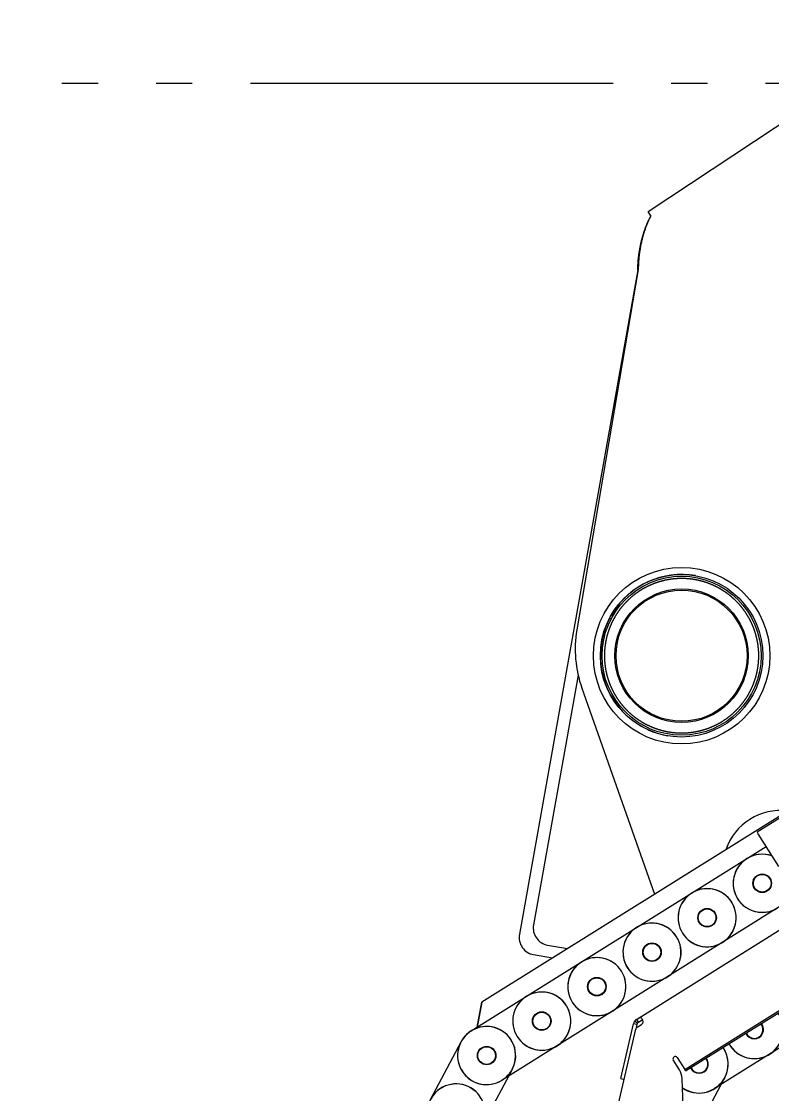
# Model space of a CAD drawing. Header units: millimetres. Extents: x 1084702 to 1166801, y 36632 to 124519.
# Drawn here: x 1095880 to 1096527, y 106238 to 107162 of the extents above; entities that cross this region are included whole.
import ezdxf

# ---------------------------------------------------------------- set-up
doc = ezdxf.new("R2010")
doc.units = ezdxf.units.MM
doc.header["$LTSCALE"] = 250
doc.linetypes.add('CENTER', pattern=[3, 2.5, -0.25, 0, -0.25])
doc.linetypes.add('PHANTOM', pattern=[2.1, 1.25, -0.2, 0.125, -0.2, 0.125, -0.2])
doc.layers.get('0').update_dxf_attribs({"color": 255})

# ---------------------------------------------------------------- blocks, each defined once
blk = doc.blocks.new('cont')
at = {"linetype": 'PHANTOM'}
blk.add_lwpolyline([(225402.77, 143408.75), (231452.77, 143408.75), (231452.77, 145808.75), (225402.77, 145808.75)], close=True, dxfattribs=at)
blk = doc.blocks.new('PK65002M m platform_side')
at = {"linetype": 'Continuous'}
for p, q in [((-11748.66, 6044.28), (-10238.28, 7043.98)), ((-11758.69, 5348.51), (-9916.04, 6499.93)), ((-10127.13, 6464.29), (-11654.69, 5509.76)), ((-11717.22, 5305.43), (-9954.66, 6406.8)), ((-11716.42, 5304.16), (-9953.87, 6405.53)), ((-10639.85, 6067.74), (-11874.61, 5296.18)), ((-10456.77, 6060.47), (-11691.53, 5288.91)), ((-11746.26, 6040.64), (-11748.66, 6044.28)), ((-11757.62, 5993.98), (-11859.54, 5421.84)), ((-11757.19, 5994.27), (-11810.11, 5684.06)), ((-11780.55, 5693.51), (-11782.11, 5693.78)), ((-11779.15, 5698.98), (-11779.9, 5694.72)), ((-11809.03, 5645.02), (-11847.48, 5429.89)), ((-11805.77, 5633.79), (-11743.32, 5456.24)), ((-11584.19, 5555.68), (-11892.11, 5363.27)), ((-11654.45, 5509.37), (-11654.69, 5509.76)), ((-11653.76, 5508.27), (-11654.45, 5509.37)), ((-11636.14, 5480.08), (-11653.76, 5508.27)), ((-11901.1, 5338.58), (-11646.96, 5497.39)), ((-11673.69, 5456.52), (-11673.64, 5456.54)), ((-11673.69, 5456.52), (-11673.64, 5456.54)), ((-11668.87, 5448.92), (-11668.92, 5448.88)), ((-11649.37, 5440.79), (-11649.38, 5440.74)), ((-11721.18, 5426.84), (-11721.13, 5426.87)), ((-11721.18, 5426.84), (-11721.13, 5426.87)), ((-11716.36, 5419.24), (-11716.41, 5419.21)), ((-11835.34, 5412.49), (-11818.21, 5409.45)), ((-11696.86, 5411.11), (-11696.87, 5411.06)), ((-11847.41, 5404.29), (-11831.07, 5401.41)), ((-11768.67, 5397.17), (-11768.62, 5397.19)), ((-11768.67, 5397.17), (-11768.62, 5397.19)), ((-11763.85, 5389.56), (-11763.9, 5389.53)), ((-11744.35, 5381.44), (-11744.36, 5381.39)), ((-11895.91, 5341.83), (-11892.11, 5363.27)), ((-11892.1, 5363.27), (-11895.91, 5341.83)), ((-11892.11, 5363.27), (-11892.11, 5363.27)), ((-11816.16, 5367.49), (-11816.11, 5367.52)), ((-11816.16, 5367.49), (-11816.11, 5367.52)), ((-11811.34, 5359.89), (-11811.39, 5359.86)), ((-11791.84, 5351.76), (-11791.85, 5351.71)), ((-11772.26, 5297.52), (-11761.35, 5344.77)), ((-11758.43, 5344.1), (-11761.35, 5344.77)), ((-11760.14, 5347.24), (-11757.82, 5345.33)), ((-11758.43, 5344.1), (-11758.97, 5341.78)), ((-11758.69, 5348.51), (-11757.1, 5345.97)), ((-11758.05, 5341.83), (-11754.52, 5344.04)), ((-11757.7, 5349.13), (-11756.66, 5349.76)), ((-11753.47, 5348.24), (-11757.1, 5345.97)), ((-11756.66, 5349.76), (-11755.74, 5350.17)), ((-11756.11, 5346.58), (-11755.07, 5347.23)), ((-11755.07, 5347.23), (-11754.17, 5347.7)), ((-11753.69, 5345.01), (-11754.52, 5344.04)), ((-11754.17, 5347.7), (-11753.48, 5347.81)), ((-11754.12, 5349.29), (-11753.56, 5347.93)), ((-11863.65, 5337.81), (-11863.6, 5337.84)), ((-11863.65, 5337.81), (-11863.6, 5337.84)), ((-11776.16, 5267.32), (-11759.39, 5339.97)), ((-11936.22, 5279.67), (-11909.93, 5329.12)), ((-11858.83, 5330.21), (-11858.88, 5330.18)), ((-11839.33, 5322.09), (-11839.34, 5322.03)), ((-11723.63, 5315.68), (-11717.22, 5305.43)), ((-11675.75, 5322.94), (-11675.8, 5322.91)), ((-11656.25, 5314.81), (-11656.26, 5314.76)), ((-11645.27, 5317.8), (-11645.28, 5317.8)), ((-11642.72, 5319.41), (-11642.72, 5319.41)), ((-11911.13, 5308.14), (-11911.09, 5308.17)), ((-11865.78, 5305.64), (-11866.53, 5304.25)), ((-11721.73, 5305.1), (-11727.02, 5313.57)), ((-11716.42, 5304.16), (-11717.22, 5305.43)), ((-11903.4, 5297.74), (-11903.37, 5297.78)), ((-11866.53, 5304.25), (-11892.07, 5256.2)), ((-11772.26, 5297.52), (-11769.34, 5296.85)), ((-11718.61, 5273.45), (-11719.46, 5297.68)), ((-11683.44, 5296.98), (-11708.99, 5248.93)), ((-11682.7, 5298.37), (-11683.44, 5296.98)), ((-11895.43, 5293.56), (-11895.45, 5293.51)), ((-11886.82, 5292.41), (-11886.83, 5292.36)), ((-11712.34, 5286.29), (-11712.37, 5286.24)), ((-11703.74, 5285.14), (-11703.75, 5285.08))]:
    blk.add_line(p, q, dxfattribs=at)
for points in [[(-11757.62, 5993.98), (-11757.61, 5994.41), (-11757.61, 5994.84), (-11757.6, 5995.26), (-11757.59, 5995.69), (-11757.58, 5996.12), (-11757.56, 5996.56), (-11757.55, 5997), (-11757.53, 5997.43), (-11757.51, 5997.87), (-11757.48, 5998.32), (-11757.46, 5998.77), (-11757.43, 5999.22), (-11757.41, 5999.67), (-11757.37, 6000.12), (-11757.34, 6000.58), (-11757.31, 6001.04), (-11757.27, 6001.5), (-11757.23, 6001.96), (-11757.19, 6002.43), (-11757.15, 6002.9), (-11757.1, 6003.36), (-11757.05, 6003.84), (-11757, 6004.31), (-11756.95, 6004.79), (-11756.9, 6005.26), (-11756.84, 6005.74), (-11756.78, 6006.22), (-11756.72, 6006.71), (-11756.65, 6007.19), (-11756.59, 6007.67), (-11756.52, 6008.16), (-11756.45, 6008.65), (-11756.37, 6009.14), (-11756.3, 6009.63), (-11756.22, 6010.13), (-11756.14, 6010.62), (-11756.06, 6011.12), (-11755.97, 6011.61), (-11755.88, 6012.11), (-11755.79, 6012.6), (-11755.7, 6013.1), (-11755.6, 6013.6), (-11755.51, 6014.1), (-11755.41, 6014.6), (-11755.31, 6015.1), (-11755.2, 6015.6), (-11755.09, 6016.1), (-11754.98, 6016.6), (-11754.87, 6017.1), (-11754.76, 6017.6), (-11754.64, 6018.1), (-11754.52, 6018.6), (-11754.4, 6019.1), (-11754.28, 6019.6), (-11754.15, 6020.09), (-11754.02, 6020.59), (-11753.89, 6021.09), (-11753.76, 6021.58), (-11753.62, 6022.08), (-11753.49, 6022.57), (-11753.35, 6023.06), (-11753.21, 6023.55), (-11753.06, 6024.04), (-11752.92, 6024.53), (-11752.77, 6025.02), (-11752.62, 6025.5), (-11752.46, 6025.99), (-11752.31, 6026.47), (-11752.15, 6026.95), (-11751.99, 6027.42), (-11751.83, 6027.9), (-11751.67, 6028.37), (-11751.5, 6028.84), (-11751.34, 6029.31), (-11751.17, 6029.77), (-11751, 6030.23), (-11750.83, 6030.69), (-11750.65, 6031.14), (-11750.48, 6031.6), (-11750.3, 6032.05), (-11750.12, 6032.49), (-11749.94, 6032.94), (-11749.76, 6033.38), (-11749.58, 6033.81), (-11749.39, 6034.25), (-11749.21, 6034.68), (-11749.02, 6035.1), (-11748.83, 6035.52), (-11748.64, 6035.94), (-11748.44, 6036.36), (-11748.25, 6036.77), (-11748.06, 6037.17), (-11747.86, 6037.58), (-11747.66, 6037.98), (-11747.46, 6038.37), (-11747.27, 6038.76), (-11747.07, 6039.15), (-11746.86, 6039.53), (-11746.66, 6039.9), (-11746.46, 6040.28), (-11746.26, 6040.63)], [(-11746.26, 6040.64), (-11746.45, 6040.28), (-11746.65, 6039.91), (-11746.85, 6039.54), (-11747.04, 6039.16), (-11747.24, 6038.78), (-11747.43, 6038.4), (-11747.63, 6038.01), (-11747.82, 6037.62), (-11748.01, 6037.22), (-11748.2, 6036.82), (-11748.38, 6036.41), (-11748.57, 6036), (-11748.76, 6035.59), (-11748.94, 6035.17), (-11749.12, 6034.75), (-11749.31, 6034.32), (-11749.49, 6033.89), (-11749.67, 6033.46), (-11749.84, 6033.02), (-11750.02, 6032.58), (-11750.19, 6032.14), (-11750.37, 6031.69), (-11750.54, 6031.24), (-11750.71, 6030.78), (-11750.88, 6030.33), (-11751.04, 6029.87), (-11751.2, 6029.41), (-11751.37, 6028.95), (-11751.53, 6028.48), (-11751.68, 6028.01), (-11751.84, 6027.54), (-11752, 6027.06), (-11752.15, 6026.58), (-11752.3, 6026.1), (-11752.45, 6025.62), (-11752.59, 6025.14), (-11752.74, 6024.65), (-11752.88, 6024.16), (-11753.02, 6023.68), (-11753.16, 6023.18), (-11753.29, 6022.69), (-11753.43, 6022.2), (-11753.56, 6021.7), (-11753.69, 6021.21), (-11753.82, 6020.71), (-11753.94, 6020.21), (-11754.06, 6019.71), (-11754.18, 6019.21), (-11754.3, 6018.71), (-11754.42, 6018.21), (-11754.53, 6017.7), (-11754.64, 6017.2), (-11754.75, 6016.7), (-11754.85, 6016.19), (-11754.96, 6015.69), (-11755.06, 6015.19), (-11755.16, 6014.69), (-11755.25, 6014.18), (-11755.35, 6013.68), (-11755.44, 6013.18), (-11755.53, 6012.68), (-11755.61, 6012.17), (-11755.7, 6011.67), (-11755.78, 6011.17), (-11755.86, 6010.67), (-11755.94, 6010.18), (-11756.01, 6009.68), (-11756.08, 6009.18), (-11756.15, 6008.69), (-11756.22, 6008.19), (-11756.29, 6007.7), (-11756.35, 6007.21), (-11756.41, 6006.72), (-11756.47, 6006.23), (-11756.52, 6005.74), (-11756.58, 6005.26), (-11756.63, 6004.78), (-11756.67, 6004.29), (-11756.72, 6003.81), (-11756.77, 6003.33), (-11756.81, 6002.86), (-11756.85, 6002.39), (-11756.88, 6001.91), (-11756.92, 6001.45), (-11756.95, 6000.98), (-11756.98, 6000.51), (-11757.01, 6000.05), (-11757.04, 5999.59), (-11757.06, 5999.13), (-11757.08, 5998.67), (-11757.1, 5998.22), (-11757.12, 5997.77), (-11757.14, 5997.32), (-11757.15, 5996.88), (-11757.16, 5996.44), (-11757.17, 5996), (-11757.18, 5995.56), (-11757.18, 5995.13), (-11757.19, 5994.69), (-11757.19, 5994.27)], [(-11757.62, 5993.98), (-11757.57, 5994.38), (-11757.53, 5994.78), (-11757.48, 5995.18), (-11757.43, 5995.59), (-11757.37, 5996), (-11757.32, 5996.41), (-11757.26, 5996.82), (-11757.19, 5997.24), (-11757.13, 5997.67), (-11757.12, 5997.71)], [(-11712.21, 5727.78), (-11712.48, 5727.81), (-11712.76, 5727.84), (-11713.03, 5727.87), (-11713.31, 5727.9), (-11713.58, 5727.93), (-11713.86, 5727.95), (-11714.13, 5727.98), (-11714.41, 5728), (-11714.69, 5728.02), (-11714.96, 5728.04), (-11715.24, 5728.06), (-11715.51, 5728.08), (-11715.79, 5728.1), (-11716.07, 5728.12), (-11716.34, 5728.13), (-11716.62, 5728.15), (-11716.89, 5728.16), (-11717.17, 5728.17), (-11717.45, 5728.18), (-11717.72, 5728.19), (-11718, 5728.2), (-11718.28, 5728.21), (-11718.55, 5728.21), (-11718.83, 5728.22), (-11719.11, 5728.22), (-11719.38, 5728.22), (-11719.66, 5728.23), (-11719.94, 5728.23), (-11720.21, 5728.23), (-11720.49, 5728.22), (-11720.77, 5728.22), (-11721.04, 5728.22), (-11721.32, 5728.21), (-11721.6, 5728.2), (-11721.87, 5728.2), (-11722.15, 5728.19), (-11722.43, 5728.18), (-11722.7, 5728.17), (-11722.98, 5728.15), (-11723.26, 5728.14), (-11723.53, 5728.12), (-11723.81, 5728.11), (-11724.09, 5728.09), (-11724.36, 5728.07), (-11724.64, 5728.05), (-11724.91, 5728.03), (-11725.19, 5728.01), (-11725.47, 5727.99), (-11725.74, 5727.97), (-11726.02, 5727.94), (-11726.29, 5727.92), (-11726.57, 5727.89), (-11726.84, 5727.86), (-11727.12, 5727.83), (-11727.39, 5727.8), (-11727.67, 5727.77), (-11727.94, 5727.73), (-11728.22, 5727.7), (-11728.49, 5727.66), (-11728.77, 5727.63), (-11729.04, 5727.59), (-11729.31, 5727.55), (-11729.59, 5727.51), (-11729.86, 5727.47), (-11730.14, 5727.43), (-11730.41, 5727.39), (-11730.68, 5727.34), (-11730.95, 5727.3), (-11731.23, 5727.25), (-11731.5, 5727.2), (-11731.77, 5727.15), (-11732.04, 5727.1), (-11732.32, 5727.05), (-11732.59, 5727), (-11732.86, 5726.94), (-11733.13, 5726.89), (-11733.4, 5726.83), (-11733.67, 5726.78), (-11733.94, 5726.72), (-11734.21, 5726.66), (-11734.48, 5726.6), (-11734.75, 5726.54), (-11735.02, 5726.48), (-11735.29, 5726.41), (-11735.56, 5726.35), (-11735.83, 5726.28), (-11736.1, 5726.22), (-11736.37, 5726.15), (-11736.63, 5726.08), (-11736.9, 5726.01), (-11737.17, 5725.94), (-11737.44, 5725.86), (-11737.7, 5725.79), (-11737.97, 5725.72), (-11738.24, 5725.64), (-11738.5, 5725.56), (-11738.77, 5725.48), (-11739.03, 5725.41), (-11739.3, 5725.32), (-11739.56, 5725.24), (-11739.83, 5725.16), (-11740.09, 5725.08), (-11740.35, 5724.99), (-11740.62, 5724.91), (-11740.88, 5724.82), (-11741.14, 5724.73), (-11741.4, 5724.64), (-11741.66, 5724.55), (-11741.93, 5724.46), (-11742.19, 5724.37), (-11742.45, 5724.28), (-11742.71, 5724.18), (-11742.97, 5724.09), (-11743.23, 5723.99), (-11743.49, 5723.89), (-11743.74, 5723.79), (-11744, 5723.69), (-11744.26, 5723.59), (-11744.52, 5723.49), (-11744.77, 5723.39), (-11745.03, 5723.28), (-11745.29, 5723.18), (-11745.54, 5723.07), (-11745.8, 5722.96), (-11746.05, 5722.86), (-11746.31, 5722.75), (-11746.56, 5722.64), (-11746.81, 5722.52), (-11747.06, 5722.41), (-11747.32, 5722.3), (-11747.57, 5722.18), (-11747.82, 5722.07), (-11748.07, 5721.95), (-11748.32, 5721.83), (-11748.57, 5721.71), (-11748.82, 5721.59), (-11749.07, 5721.47), (-11749.32, 5721.35), (-11749.57, 5721.23), (-11749.81, 5721.1), (-11750.06, 5720.98), (-11750.31, 5720.85), (-11750.55, 5720.72), (-11750.8, 5720.6), (-11751.04, 5720.47), (-11751.29, 5720.34), (-11751.53, 5720.21), (-11751.77, 5720.07), (-11752.02, 5719.94), (-11752.26, 5719.81), (-11752.5, 5719.67), (-11752.74, 5719.53), (-11752.98, 5719.4), (-11753.22, 5719.26), (-11753.46, 5719.12), (-11753.7, 5718.98), (-11753.94, 5718.84), (-11754.17, 5718.7), (-11754.41, 5718.55), (-11754.65, 5718.41), (-11754.88, 5718.26), (-11755.12, 5718.12), (-11755.35, 5717.97), (-11755.58, 5717.82), (-11755.82, 5717.67), (-11756.05, 5717.52), (-11756.28, 5717.37), (-11756.51, 5717.22), (-11756.74, 5717.07), (-11756.97, 5716.91), (-11757.2, 5716.76), (-11757.43, 5716.6), (-11757.66, 5716.45), (-11757.89, 5716.29), (-11758.11, 5716.13), (-11758.34, 5715.97), (-11758.56, 5715.81), (-11758.79, 5715.65), (-11759.01, 5715.48), (-11759.24, 5715.32), (-11759.46, 5715.16), (-11759.68, 5714.99), (-11759.9, 5714.83), (-11760.12, 5714.66), (-11760.34, 5714.49), (-11760.56, 5714.32), (-11760.78, 5714.15), (-11761, 5713.98), (-11761.22, 5713.81), (-11761.43, 5713.64), (-11761.65, 5713.46), (-11761.86, 5713.29), (-11762.08, 5713.11), (-11762.29, 5712.94), (-11762.5, 5712.76), (-11762.72, 5712.58), (-11762.93, 5712.4), (-11763.14, 5712.23), (-11763.35, 5712.04)], [(-11666.03, 5700.76), (-11666.19, 5700.98), (-11666.35, 5701.2), (-11666.52, 5701.42), (-11666.69, 5701.65), (-11666.85, 5701.87), (-11667.02, 5702.09), (-11667.19, 5702.31), (-11667.36, 5702.53), (-11667.53, 5702.74), (-11667.7, 5702.96), (-11667.87, 5703.18), (-11668.04, 5703.39), (-11668.22, 5703.61), (-11668.39, 5703.82), (-11668.57, 5704.04), (-11668.74, 5704.25), (-11668.92, 5704.46), (-11669.1, 5704.67), (-11669.28, 5704.89), (-11669.46, 5705.1), (-11669.64, 5705.31), (-11669.82, 5705.51), (-11670, 5705.72), (-11670.19, 5705.93), (-11670.37, 5706.14), (-11670.56, 5706.34), (-11670.74, 5706.55), (-11670.93, 5706.75), (-11671.12, 5706.95), (-11671.31, 5707.16), (-11671.5, 5707.36), (-11671.69, 5707.56), (-11671.88, 5707.76), (-11672.07, 5707.96), (-11672.26, 5708.16), (-11672.46, 5708.35), (-11672.65, 5708.55), (-11672.85, 5708.75), (-11673.04, 5708.94), (-11673.24, 5709.14), (-11673.44, 5709.33), (-11673.63, 5709.52), (-11673.83, 5709.72), (-11674.03, 5709.91), (-11674.24, 5710.1), (-11674.44, 5710.29), (-11674.64, 5710.47), (-11674.84, 5710.66), (-11675.05, 5710.85), (-11675.25, 5711.04), (-11675.46, 5711.22), (-11675.66, 5711.4), (-11675.87, 5711.59), (-11676.08, 5711.77), (-11676.29, 5711.95), (-11676.5, 5712.13), (-11676.71, 5712.31), (-11676.92, 5712.49), (-11677.13, 5712.67), (-11677.34, 5712.85), (-11677.55, 5713.03), (-11677.77, 5713.2), (-11677.98, 5713.38), (-11678.2, 5713.55), (-11678.41, 5713.72), (-11678.63, 5713.89), (-11678.85, 5714.07), (-11679.07, 5714.24), (-11679.28, 5714.41), (-11679.5, 5714.57), (-11679.72, 5714.74), (-11679.95, 5714.91), (-11680.17, 5715.07), (-11680.39, 5715.24), (-11680.61, 5715.4), (-11680.84, 5715.56), (-11681.06, 5715.73), (-11681.29, 5715.89), (-11681.51, 5716.05), (-11681.74, 5716.21), (-11681.96, 5716.37), (-11682.19, 5716.52), (-11682.42, 5716.68), (-11682.65, 5716.83), (-11682.88, 5716.99), (-11683.11, 5717.14), (-11683.34, 5717.29), (-11683.57, 5717.45), (-11683.8, 5717.6), (-11684.04, 5717.75), (-11684.27, 5717.89), (-11684.5, 5718.04), (-11684.74, 5718.19), (-11684.97, 5718.33), (-11685.21, 5718.48), (-11685.45, 5718.62), (-11685.68, 5718.77), (-11685.92, 5718.91), (-11686.16, 5719.05), (-11686.4, 5719.19), (-11686.64, 5719.33), (-11686.88, 5719.46), (-11687.12, 5719.6), (-11687.36, 5719.74), (-11687.6, 5719.87), (-11687.84, 5720.01), (-11688.09, 5720.14), (-11688.33, 5720.27), (-11688.57, 5720.4), (-11688.82, 5720.53), (-11689.06, 5720.66), (-11689.31, 5720.79), (-11689.55, 5720.91), (-11689.8, 5721.04), (-11690.05, 5721.16), (-11690.3, 5721.29), (-11690.54, 5721.41), (-11690.79, 5721.53), (-11691.04, 5721.65), (-11691.29, 5721.77), (-11691.54, 5721.89), (-11691.79, 5722.01), (-11692.04, 5722.12), (-11692.29, 5722.24), (-11692.55, 5722.35), (-11692.8, 5722.47), (-11693.05, 5722.58), (-11693.31, 5722.69), (-11693.56, 5722.8), (-11693.81, 5722.91), (-11694.07, 5723.02), (-11694.32, 5723.12), (-11694.58, 5723.23), (-11694.84, 5723.33), (-11695.09, 5723.44), (-11695.35, 5723.54), (-11695.61, 5723.64), (-11695.86, 5723.74), (-11696.12, 5723.84), (-11696.38, 5723.94), (-11696.64, 5724.04), (-11696.9, 5724.13), (-11697.16, 5724.23), (-11697.42, 5724.32), (-11697.68, 5724.41), (-11697.94, 5724.51), (-11698.2, 5724.6), (-11698.47, 5724.69), (-11698.73, 5724.78), (-11698.99, 5724.86), (-11699.25, 5724.95), (-11699.52, 5725.03), (-11699.78, 5725.12), (-11700.04, 5725.2), (-11700.31, 5725.28), (-11700.57, 5725.36), (-11700.84, 5725.44), (-11701.1, 5725.52), (-11701.37, 5725.6), (-11701.63, 5725.68), (-11701.9, 5725.75), (-11702.17, 5725.83), (-11702.43, 5725.9), (-11702.7, 5725.97), (-11702.97, 5726.04), (-11703.24, 5726.11), (-11703.5, 5726.18), (-11703.77, 5726.25), (-11704.04, 5726.31), (-11704.31, 5726.38), (-11704.58, 5726.44), (-11704.85, 5726.51), (-11705.12, 5726.57), (-11705.39, 5726.63), (-11705.66, 5726.69), (-11705.93, 5726.75), (-11706.2, 5726.81), (-11706.47, 5726.86), (-11706.74, 5726.92), (-11707.01, 5726.97), (-11707.29, 5727.02), (-11707.56, 5727.08), (-11707.83, 5727.13), (-11708.1, 5727.18), (-11708.37, 5727.22), (-11708.65, 5727.27), (-11708.92, 5727.32), (-11709.19, 5727.36), (-11709.47, 5727.41), (-11709.74, 5727.45), (-11710.01, 5727.49), (-11710.29, 5727.53), (-11710.56, 5727.57), (-11710.83, 5727.61), (-11711.11, 5727.65), (-11711.38, 5727.68), (-11711.66, 5727.72), (-11711.93, 5727.75), (-11712.21, 5727.78)], [(-11763.35, 5712.04), (-11763.56, 5711.86), (-11763.76, 5711.68), (-11763.97, 5711.5), (-11764.18, 5711.31), (-11764.38, 5711.13), (-11764.59, 5710.94), (-11764.79, 5710.76), (-11765, 5710.57), (-11765.2, 5710.38), (-11765.4, 5710.19), (-11765.6, 5710), (-11765.8, 5709.81), (-11766, 5709.62), (-11766.2, 5709.43), (-11766.4, 5709.23), (-11766.6, 5709.04), (-11766.79, 5708.85), (-11766.99, 5708.65), (-11767.19, 5708.45), (-11767.38, 5708.26), (-11767.57, 5708.06), (-11767.77, 5707.86), (-11767.96, 5707.66), (-11768.15, 5707.46), (-11768.34, 5707.26), (-11768.53, 5707.06), (-11768.71, 5706.85), (-11768.9, 5706.65), (-11769.09, 5706.44), (-11769.27, 5706.24), (-11769.46, 5706.03), (-11769.64, 5705.83), (-11769.83, 5705.62), (-11770.01, 5705.41), (-11770.19, 5705.2), (-11770.37, 5704.99), (-11770.55, 5704.78), (-11770.73, 5704.57), (-11770.91, 5704.36), (-11771.08, 5704.15), (-11771.26, 5703.93), (-11771.43, 5703.72), (-11771.61, 5703.5), (-11771.78, 5703.29), (-11771.95, 5703.07), (-11772.13, 5702.85), (-11772.3, 5702.64), (-11772.47, 5702.42), (-11772.64, 5702.2), (-11772.8, 5701.98), (-11772.97, 5701.76), (-11773.14, 5701.54), (-11773.3, 5701.31), (-11773.47, 5701.09), (-11773.63, 5700.87), (-11773.79, 5700.64), (-11773.95, 5700.42), (-11774.11, 5700.19), (-11774.27, 5699.97), (-11774.43, 5699.74), (-11774.59, 5699.51), (-11774.75, 5699.29), (-11774.9, 5699.06), (-11775.06, 5698.83), (-11775.21, 5698.6), (-11775.36, 5698.37), (-11775.52, 5698.14), (-11775.67, 5697.9), (-11775.82, 5697.67), (-11775.97, 5697.44), (-11776.11, 5697.2), (-11776.26, 5696.97), (-11776.41, 5696.74), (-11776.55, 5696.5), (-11776.7, 5696.26), (-11776.84, 5696.03), (-11776.98, 5695.79), (-11777.12, 5695.55), (-11777.26, 5695.31), (-11777.4, 5695.07), (-11777.54, 5694.83), (-11777.68, 5694.59), (-11777.82, 5694.35), (-11777.95, 5694.11), (-11778.08, 5693.87), (-11778.22, 5693.63), (-11778.35, 5693.38), (-11778.48, 5693.14), (-11778.61, 5692.9), (-11778.74, 5692.65), (-11778.87, 5692.41), (-11779, 5692.16), (-11779.12, 5691.91), (-11779.25, 5691.67), (-11779.37, 5691.42), (-11779.5, 5691.17), (-11779.62, 5690.92), (-11779.74, 5690.67), (-11779.86, 5690.43), (-11779.98, 5690.18), (-11780.09, 5689.93), (-11780.21, 5689.67), (-11780.33, 5689.42), (-11780.44, 5689.17), (-11780.56, 5688.92), (-11780.67, 5688.67), (-11780.78, 5688.41), (-11780.89, 5688.16), (-11781, 5687.9), (-11781.11, 5687.65), (-11781.22, 5687.4), (-11781.32, 5687.14), (-11781.43, 5686.88), (-11781.53, 5686.63), (-11781.63, 5686.37), (-11781.74, 5686.11), (-11781.84, 5685.86), (-11781.94, 5685.6), (-11782.04, 5685.34), (-11782.13, 5685.08), (-11782.23, 5684.82), (-11782.33, 5684.56), (-11782.42, 5684.3), (-11782.51, 5684.04), (-11782.61, 5683.78), (-11782.7, 5683.52), (-11782.79, 5683.26), (-11782.88, 5682.99), (-11782.96, 5682.73), (-11783.05, 5682.47), (-11783.14, 5682.21), (-11783.22, 5681.94), (-11783.31, 5681.68), (-11783.39, 5681.42), (-11783.47, 5681.15), (-11783.55, 5680.89), (-11783.63, 5680.62), (-11783.71, 5680.36), (-11783.78, 5680.09), (-11783.86, 5679.82), (-11783.93, 5679.56), (-11784.01, 5679.29), (-11784.08, 5679.02), (-11784.15, 5678.76), (-11784.22, 5678.49), (-11784.29, 5678.22), (-11784.36, 5677.95), (-11784.43, 5677.68), (-11784.49, 5677.41), (-11784.56, 5677.15), (-11784.62, 5676.88), (-11784.68, 5676.61), (-11784.74, 5676.34), (-11784.81, 5676.07), (-11784.86, 5675.8), (-11784.92, 5675.53), (-11784.98, 5675.26), (-11785.03, 5674.98)], [(-11654.7, 5648.47), (-11654.65, 5648.74), (-11654.6, 5649.01), (-11654.54, 5649.28), (-11654.49, 5649.55), (-11654.44, 5649.83), (-11654.39, 5650.1), (-11654.35, 5650.37), (-11654.3, 5650.64), (-11654.25, 5650.92), (-11654.21, 5651.19), (-11654.17, 5651.46), (-11654.12, 5651.74), (-11654.08, 5652.01), (-11654.04, 5652.28), (-11654.01, 5652.56), (-11653.97, 5652.83), (-11653.93, 5653.11), (-11653.9, 5653.38), (-11653.86, 5653.66), (-11653.83, 5653.93), (-11653.8, 5654.21), (-11653.77, 5654.48), (-11653.74, 5654.76), (-11653.71, 5655.03), (-11653.68, 5655.31), (-11653.65, 5655.58), (-11653.63, 5655.86), (-11653.61, 5656.13), (-11653.58, 5656.41), (-11653.56, 5656.68), (-11653.54, 5656.96), (-11653.52, 5657.23), (-11653.5, 5657.51), (-11653.49, 5657.79), (-11653.47, 5658.06), (-11653.46, 5658.34), (-11653.44, 5658.62), (-11653.43, 5658.89), (-11653.42, 5659.17), (-11653.41, 5659.45), (-11653.4, 5659.72), (-11653.39, 5660), (-11653.39, 5660.28), (-11653.38, 5660.55), (-11653.38, 5660.83), (-11653.37, 5661.11), (-11653.37, 5661.38), (-11653.37, 5661.66), (-11653.37, 5661.94), (-11653.37, 5662.21), (-11653.37, 5662.49), (-11653.38, 5662.77), (-11653.38, 5663.04), (-11653.39, 5663.32), (-11653.4, 5663.6), (-11653.4, 5663.87), (-11653.41, 5664.15), (-11653.42, 5664.43), (-11653.44, 5664.7), (-11653.45, 5664.98), (-11653.46, 5665.25), (-11653.48, 5665.53), (-11653.5, 5665.81), (-11653.51, 5666.08), (-11653.53, 5666.36), (-11653.55, 5666.63), (-11653.57, 5666.91), (-11653.59, 5667.18), (-11653.62, 5667.46), (-11653.64, 5667.74), (-11653.67, 5668.01), (-11653.69, 5668.29), (-11653.72, 5668.56), (-11653.75, 5668.84), (-11653.78, 5669.11), (-11653.81, 5669.39), (-11653.85, 5669.66), (-11653.88, 5669.94), (-11653.91, 5670.21), (-11653.95, 5670.49), (-11653.99, 5670.76), (-11654.02, 5671.03), (-11654.06, 5671.31), (-11654.1, 5671.58), (-11654.15, 5671.86), (-11654.19, 5672.13), (-11654.23, 5672.4), (-11654.28, 5672.68), (-11654.32, 5672.95), (-11654.37, 5673.22), (-11654.42, 5673.49), (-11654.47, 5673.76), (-11654.52, 5674.04), (-11654.57, 5674.31), (-11654.62, 5674.58), (-11654.68, 5674.85), (-11654.73, 5675.12), (-11654.79, 5675.39), (-11654.85, 5675.66), (-11654.91, 5675.93), (-11654.97, 5676.2), (-11655.03, 5676.47), (-11655.09, 5676.74), (-11655.15, 5677.01), (-11655.22, 5677.28), (-11655.28, 5677.55), (-11655.35, 5677.82), (-11655.41, 5678.09), (-11655.48, 5678.36), (-11655.55, 5678.62), (-11655.62, 5678.89), (-11655.7, 5679.16), (-11655.77, 5679.42), (-11655.84, 5679.69), (-11655.92, 5679.96), (-11655.99, 5680.22), (-11656.07, 5680.49), (-11656.15, 5680.76), (-11656.23, 5681.02), (-11656.31, 5681.28), (-11656.39, 5681.55), (-11656.48, 5681.81), (-11656.56, 5682.08), (-11656.65, 5682.34), (-11656.73, 5682.6), (-11656.82, 5682.86), (-11656.91, 5683.13), (-11657, 5683.39), (-11657.09, 5683.65), (-11657.18, 5683.91), (-11657.27, 5684.17), (-11657.37, 5684.43), (-11657.46, 5684.69), (-11657.56, 5684.95), (-11657.65, 5685.21), (-11657.75, 5685.47), (-11657.85, 5685.73), (-11657.95, 5685.98), (-11658.05, 5686.24), (-11658.16, 5686.5), (-11658.26, 5686.76), (-11658.36, 5687.01), (-11658.47, 5687.27), (-11658.58, 5687.52), (-11658.69, 5687.78), (-11658.79, 5688.03), (-11658.9, 5688.29), (-11659.02, 5688.54), (-11659.13, 5688.79), (-11659.24, 5689.04), (-11659.35, 5689.3), (-11659.47, 5689.55), (-11659.59, 5689.8), (-11659.7, 5690.05), (-11659.82, 5690.3), (-11659.94, 5690.55), (-11660.06, 5690.8), (-11660.18, 5691.05), (-11660.31, 5691.3), (-11660.43, 5691.54), (-11660.55, 5691.79), (-11660.68, 5692.04), (-11660.81, 5692.28), (-11660.93, 5692.53), (-11661.06, 5692.77), (-11661.19, 5693.02), (-11661.32, 5693.26), (-11661.45, 5693.51), (-11661.59, 5693.75), (-11661.72, 5693.99), (-11661.86, 5694.23), (-11661.99, 5694.47), (-11662.13, 5694.71), (-11662.27, 5694.95), (-11662.4, 5695.19), (-11662.54, 5695.43), (-11662.69, 5695.67), (-11662.83, 5695.91), (-11662.97, 5696.14), (-11663.11, 5696.38), (-11663.26, 5696.62), (-11663.4, 5696.85), (-11663.55, 5697.09), (-11663.7, 5697.32), (-11663.85, 5697.55), (-11664, 5697.79), (-11664.15, 5698.02), (-11664.3, 5698.25), (-11664.45, 5698.48), (-11664.6, 5698.71), (-11664.76, 5698.94), (-11664.91, 5699.17), (-11665.07, 5699.4), (-11665.23, 5699.63), (-11665.39, 5699.85), (-11665.54, 5700.08), (-11665.71, 5700.31), (-11665.87, 5700.53), (-11666.03, 5700.76)], [(-11785.03, 5674.98), (-11785.09, 5674.71), (-11785.14, 5674.44), (-11785.2, 5674.17), (-11785.25, 5673.9), (-11785.3, 5673.63), (-11785.35, 5673.35), (-11785.39, 5673.08), (-11785.44, 5672.81), (-11785.49, 5672.53), (-11785.53, 5672.26), (-11785.57, 5671.99), (-11785.62, 5671.71), (-11785.66, 5671.44), (-11785.7, 5671.17), (-11785.73, 5670.89), (-11785.77, 5670.62), (-11785.81, 5670.34), (-11785.84, 5670.07), (-11785.88, 5669.8), (-11785.91, 5669.52), (-11785.94, 5669.25), (-11785.97, 5668.97), (-11786, 5668.7), (-11786.03, 5668.42), (-11786.06, 5668.15), (-11786.09, 5667.87), (-11786.11, 5667.59), (-11786.13, 5667.32), (-11786.16, 5667.04), (-11786.18, 5666.77), (-11786.2, 5666.49), (-11786.22, 5666.21), (-11786.24, 5665.94), (-11786.25, 5665.66), (-11786.27, 5665.39), (-11786.28, 5665.11), (-11786.3, 5664.83), (-11786.31, 5664.56), (-11786.32, 5664.28), (-11786.33, 5664), (-11786.34, 5663.73), (-11786.35, 5663.45), (-11786.35, 5663.17), (-11786.36, 5662.9), (-11786.36, 5662.62), (-11786.37, 5662.34), (-11786.37, 5662.07), (-11786.37, 5661.79), (-11786.37, 5661.51), (-11786.37, 5661.24), (-11786.37, 5660.96), (-11786.36, 5660.68), (-11786.36, 5660.41), (-11786.35, 5660.13), (-11786.34, 5659.85), (-11786.34, 5659.58), (-11786.33, 5659.3), (-11786.31, 5659.02), (-11786.3, 5658.75), (-11786.29, 5658.47), (-11786.28, 5658.19), (-11786.26, 5657.92), (-11786.24, 5657.64), (-11786.23, 5657.37), (-11786.21, 5657.09), (-11786.19, 5656.81), (-11786.17, 5656.54), (-11786.14, 5656.26), (-11786.12, 5655.99), (-11786.1, 5655.71), (-11786.07, 5655.43), (-11786.04, 5655.16), (-11786.02, 5654.88), (-11785.99, 5654.61), (-11785.96, 5654.33), (-11785.93, 5654.06), (-11785.89, 5653.78), (-11785.86, 5653.51), (-11785.83, 5653.23), (-11785.79, 5652.96), (-11785.75, 5652.69), (-11785.71, 5652.41), (-11785.67, 5652.14), (-11785.63, 5651.86), (-11785.59, 5651.59), (-11785.55, 5651.32), (-11785.51, 5651.04), (-11785.46, 5650.77), (-11785.42, 5650.5), (-11785.37, 5650.23), (-11785.32, 5649.95), (-11785.27, 5649.68), (-11785.22, 5649.41), (-11785.17, 5649.14), (-11785.11, 5648.87), (-11785.06, 5648.59), (-11785.01, 5648.32), (-11784.95, 5648.05), (-11784.89, 5647.78), (-11784.83, 5647.51), (-11784.77, 5647.24), (-11784.71, 5646.97), (-11784.65, 5646.7), (-11784.59, 5646.43), (-11784.52, 5646.16), (-11784.46, 5645.89), (-11784.39, 5645.62), (-11784.32, 5645.36), (-11784.25, 5645.09), (-11784.18, 5644.82), (-11784.11, 5644.55), (-11784.04, 5644.29), (-11783.97, 5644.02), (-11783.89, 5643.75), (-11783.82, 5643.49), (-11783.74, 5643.22), (-11783.67, 5642.95), (-11783.59, 5642.69), (-11783.51, 5642.42), (-11783.43, 5642.16), (-11783.34, 5641.89), (-11783.26, 5641.63), (-11783.18, 5641.37), (-11783.09, 5641.1), (-11783.01, 5640.84), (-11782.92, 5640.58), (-11782.83, 5640.32), (-11782.74, 5640.05), (-11782.65, 5639.79), (-11782.56, 5639.53), (-11782.46, 5639.27), (-11782.37, 5639.01), (-11782.28, 5638.75), (-11782.18, 5638.49), (-11782.08, 5638.23), (-11781.98, 5637.97), (-11781.88, 5637.72), (-11781.78, 5637.46), (-11781.68, 5637.2), (-11781.58, 5636.94), (-11781.48, 5636.69), (-11781.37, 5636.43), (-11781.27, 5636.18), (-11781.16, 5635.92), (-11781.05, 5635.67), (-11780.94, 5635.41), (-11780.83, 5635.16), (-11780.72, 5634.9), (-11780.61, 5634.65), (-11780.49, 5634.4), (-11780.38, 5634.15), (-11780.27, 5633.89), (-11780.15, 5633.64), (-11780.03, 5633.39), (-11779.91, 5633.14), (-11779.79, 5632.89), (-11779.67, 5632.64), (-11779.55, 5632.4), (-11779.43, 5632.15), (-11779.31, 5631.9), (-11779.18, 5631.65), (-11779.06, 5631.41), (-11778.93, 5631.16), (-11778.8, 5630.91), (-11778.67, 5630.67), (-11778.54, 5630.42), (-11778.41, 5630.18), (-11778.28, 5629.94), (-11778.15, 5629.69), (-11778.01, 5629.45), (-11777.88, 5629.21), (-11777.74, 5628.97), (-11777.61, 5628.73), (-11777.47, 5628.49), (-11777.33, 5628.25), (-11777.19, 5628.01), (-11777.05, 5627.77), (-11776.91, 5627.54), (-11776.76, 5627.3), (-11776.62, 5627.06), (-11776.48, 5626.83), (-11776.33, 5626.59), (-11776.18, 5626.36), (-11776.04, 5626.12), (-11775.89, 5625.89), (-11775.74, 5625.66), (-11775.59, 5625.42), (-11775.44, 5625.19), (-11775.28, 5624.96), (-11775.13, 5624.73), (-11774.98, 5624.5), (-11774.82, 5624.27), (-11774.66, 5624.04), (-11774.51, 5623.82), (-11774.35, 5623.59), (-11774.19, 5623.36), (-11774.03, 5623.14), (-11773.87, 5622.91), (-11773.71, 5622.69)], [(-11676.38, 5611.41), (-11676.18, 5611.6), (-11675.97, 5611.78), (-11675.76, 5611.96), (-11675.55, 5612.14), (-11675.35, 5612.33), (-11675.14, 5612.52), (-11674.94, 5612.7), (-11674.73, 5612.89), (-11674.53, 5613.08), (-11674.33, 5613.27), (-11674.13, 5613.46), (-11673.93, 5613.65), (-11673.73, 5613.84), (-11673.53, 5614.03), (-11673.33, 5614.22), (-11673.13, 5614.42), (-11672.94, 5614.61), (-11672.74, 5614.81), (-11672.55, 5615.01), (-11672.35, 5615.2), (-11672.16, 5615.4), (-11671.97, 5615.6), (-11671.78, 5615.8), (-11671.59, 5616), (-11671.4, 5616.2), (-11671.21, 5616.4), (-11671.02, 5616.61), (-11670.83, 5616.81), (-11670.64, 5617.01), (-11670.46, 5617.22), (-11670.27, 5617.43), (-11670.09, 5617.63), (-11669.91, 5617.84), (-11669.73, 5618.05), (-11669.54, 5618.26), (-11669.36, 5618.47), (-11669.18, 5618.68), (-11669.01, 5618.89), (-11668.83, 5619.1), (-11668.65, 5619.31), (-11668.48, 5619.53), (-11668.3, 5619.74), (-11668.13, 5619.96), (-11667.95, 5620.17), (-11667.78, 5620.39), (-11667.61, 5620.6), (-11667.44, 5620.82), (-11667.27, 5621.04), (-11667.1, 5621.26), (-11666.93, 5621.48), (-11666.76, 5621.7), (-11666.6, 5621.92), (-11666.43, 5622.14), (-11666.27, 5622.37), (-11666.11, 5622.59), (-11665.94, 5622.81), (-11665.78, 5623.04), (-11665.62, 5623.26), (-11665.46, 5623.49), (-11665.3, 5623.72), (-11665.15, 5623.94), (-11664.99, 5624.17), (-11664.83, 5624.4), (-11664.68, 5624.63), (-11664.52, 5624.86), (-11664.37, 5625.09), (-11664.22, 5625.32), (-11664.07, 5625.55), (-11663.92, 5625.78), (-11663.77, 5626.02), (-11663.62, 5626.25), (-11663.48, 5626.49), (-11663.33, 5626.72), (-11663.18, 5626.96), (-11663.04, 5627.19), (-11662.9, 5627.43), (-11662.75, 5627.67), (-11662.61, 5627.91), (-11662.47, 5628.14), (-11662.33, 5628.38), (-11662.2, 5628.62), (-11662.06, 5628.86), (-11661.92, 5629.1), (-11661.79, 5629.34), (-11661.65, 5629.59), (-11661.52, 5629.83), (-11661.39, 5630.07), (-11661.26, 5630.32), (-11661.13, 5630.56), (-11661, 5630.81), (-11660.87, 5631.05), (-11660.74, 5631.3), (-11660.61, 5631.54), (-11660.49, 5631.79), (-11660.37, 5632.04), (-11660.24, 5632.28), (-11660.12, 5632.53), (-11660, 5632.78), (-11659.88, 5633.03), (-11659.76, 5633.28), (-11659.64, 5633.53), (-11659.53, 5633.78), (-11659.41, 5634.03), (-11659.3, 5634.28), (-11659.18, 5634.54), (-11659.07, 5634.79), (-11658.96, 5635.04), (-11658.85, 5635.3), (-11658.74, 5635.55), (-11658.63, 5635.8), (-11658.52, 5636.06), (-11658.42, 5636.31), (-11658.31, 5636.57), (-11658.21, 5636.83), (-11658.1, 5637.08), (-11658, 5637.34), (-11657.9, 5637.6), (-11657.8, 5637.86), (-11657.7, 5638.12), (-11657.6, 5638.37), (-11657.51, 5638.63), (-11657.41, 5638.89), (-11657.32, 5639.15), (-11657.22, 5639.41), (-11657.13, 5639.67), (-11657.04, 5639.94), (-11656.95, 5640.2), (-11656.86, 5640.46), (-11656.77, 5640.72), (-11656.69, 5640.98), (-11656.6, 5641.25), (-11656.52, 5641.51), (-11656.43, 5641.77), (-11656.35, 5642.04), (-11656.27, 5642.3), (-11656.19, 5642.57), (-11656.11, 5642.83), (-11656.03, 5643.1), (-11655.96, 5643.36), (-11655.88, 5643.63), (-11655.8, 5643.9), (-11655.73, 5644.16), (-11655.66, 5644.43), (-11655.59, 5644.7), (-11655.52, 5644.96), (-11655.45, 5645.23), (-11655.38, 5645.5), (-11655.31, 5645.77), (-11655.25, 5646.04), (-11655.18, 5646.31), (-11655.12, 5646.58), (-11655.06, 5646.85), (-11654.99, 5647.12), (-11654.93, 5647.39), (-11654.88, 5647.66), (-11654.82, 5647.93), (-11654.76, 5648.2), (-11654.7, 5648.47)], [(-11773.71, 5622.69), (-11773.54, 5622.46), (-11773.38, 5622.24), (-11773.21, 5622.02), (-11773.05, 5621.8), (-11772.88, 5621.58), (-11772.71, 5621.36), (-11772.55, 5621.14), (-11772.38, 5620.92), (-11772.21, 5620.7), (-11772.03, 5620.48), (-11771.86, 5620.27), (-11771.69, 5620.05), (-11771.52, 5619.83), (-11771.34, 5619.62), (-11771.17, 5619.41), (-11770.99, 5619.19), (-11770.81, 5618.98), (-11770.63, 5618.77), (-11770.45, 5618.56), (-11770.27, 5618.35), (-11770.09, 5618.14), (-11769.91, 5617.93), (-11769.73, 5617.72), (-11769.54, 5617.52), (-11769.36, 5617.31), (-11769.18, 5617.1), (-11768.99, 5616.9), (-11768.8, 5616.69), (-11768.61, 5616.49), (-11768.43, 5616.29), (-11768.24, 5616.09), (-11768.05, 5615.89), (-11767.85, 5615.69), (-11767.66, 5615.49), (-11767.47, 5615.29), (-11767.28, 5615.09), (-11767.08, 5614.89), (-11766.89, 5614.7), (-11766.69, 5614.5), (-11766.49, 5614.31), (-11766.3, 5614.11), (-11766.1, 5613.92), (-11765.9, 5613.73), (-11765.7, 5613.54), (-11765.5, 5613.35), (-11765.3, 5613.16), (-11765.09, 5612.97), (-11764.89, 5612.78), (-11764.69, 5612.6), (-11764.48, 5612.41), (-11764.28, 5612.22), (-11764.07, 5612.04), (-11763.86, 5611.86), (-11763.65, 5611.67), (-11763.45, 5611.49), (-11763.24, 5611.31), (-11763.03, 5611.13), (-11762.81, 5610.95), (-11762.6, 5610.77), (-11762.39, 5610.6), (-11762.18, 5610.42), (-11761.96, 5610.24), (-11761.75, 5610.07), (-11761.53, 5609.9), (-11761.32, 5609.72), (-11761.1, 5609.55), (-11760.88, 5609.38), (-11760.67, 5609.21), (-11760.45, 5609.04), (-11760.23, 5608.87), (-11760.01, 5608.7), (-11759.79, 5608.54), (-11759.56, 5608.37), (-11759.34, 5608.21), (-11759.12, 5608.04), (-11758.89, 5607.88), (-11758.67, 5607.72), (-11758.45, 5607.56), (-11758.22, 5607.4), (-11757.99, 5607.24), (-11757.77, 5607.08), (-11757.54, 5606.92), (-11757.31, 5606.77), (-11757.08, 5606.61), (-11756.85, 5606.46), (-11756.62, 5606.3), (-11756.39, 5606.15), (-11756.16, 5606), (-11755.93, 5605.85), (-11755.69, 5605.7), (-11755.46, 5605.55), (-11755.23, 5605.4), (-11754.99, 5605.26), (-11754.76, 5605.11), (-11754.52, 5604.97), (-11754.28, 5604.82), (-11754.05, 5604.68), (-11753.81, 5604.54), (-11753.57, 5604.4), (-11753.33, 5604.26), (-11753.09, 5604.12), (-11752.85, 5603.98), (-11752.61, 5603.85), (-11752.37, 5603.71), (-11752.13, 5603.57), (-11751.89, 5603.44), (-11751.64, 5603.31), (-11751.4, 5603.18), (-11751.16, 5603.05), (-11750.91, 5602.92), (-11750.67, 5602.79), (-11750.42, 5602.66), (-11750.18, 5602.53), (-11749.93, 5602.41), (-11749.68, 5602.28), (-11749.43, 5602.16), (-11749.19, 5602.04), (-11748.94, 5601.92), (-11748.69, 5601.8), (-11748.44, 5601.68), (-11748.19, 5601.56), (-11747.94, 5601.44), (-11747.69, 5601.32), (-11747.44, 5601.21), (-11747.18, 5601.09), (-11746.93, 5600.98), (-11746.68, 5600.87), (-11746.42, 5600.76), (-11746.17, 5600.65), (-11745.92, 5600.54), (-11745.66, 5600.43), (-11745.41, 5600.32), (-11745.15, 5600.22), (-11744.89, 5600.11), (-11744.64, 5600.01), (-11744.38, 5599.91), (-11744.12, 5599.81), (-11743.87, 5599.71), (-11743.61, 5599.61), (-11743.35, 5599.51), (-11743.09, 5599.41), (-11742.83, 5599.32), (-11742.57, 5599.22), (-11742.31, 5599.13), (-11742.05, 5599.03), (-11741.79, 5598.94), (-11741.53, 5598.85), (-11741.26, 5598.76), (-11741, 5598.67), (-11740.74, 5598.59), (-11740.48, 5598.5), (-11740.21, 5598.41), (-11739.95, 5598.33), (-11739.69, 5598.25), (-11739.42, 5598.17), (-11739.16, 5598.08), (-11738.89, 5598), (-11738.63, 5597.93), (-11738.36, 5597.85), (-11738.09, 5597.77), (-11737.83, 5597.7), (-11737.56, 5597.62), (-11737.3, 5597.55), (-11737.03, 5597.48), (-11736.76, 5597.41), (-11736.49, 5597.34), (-11736.22, 5597.27), (-11735.96, 5597.2), (-11735.69, 5597.13), (-11735.42, 5597.07), (-11735.15, 5597.01), (-11734.88, 5596.94), (-11734.61, 5596.88), (-11734.34, 5596.82), (-11734.07, 5596.76), (-11733.8, 5596.7), (-11733.53, 5596.64), (-11733.26, 5596.59), (-11732.99, 5596.53), (-11732.72, 5596.48), (-11732.44, 5596.43), (-11732.17, 5596.37), (-11731.9, 5596.32), (-11731.63, 5596.27), (-11731.36, 5596.23), (-11731.08, 5596.18), (-11730.81, 5596.13), (-11730.54, 5596.09), (-11730.26, 5596.04), (-11729.99, 5596), (-11729.72, 5595.96), (-11729.44, 5595.92), (-11729.17, 5595.88), (-11728.89, 5595.84), (-11728.62, 5595.8), (-11728.35, 5595.77), (-11728.07, 5595.73), (-11727.8, 5595.7), (-11727.52, 5595.67)], [(-11727.52, 5595.67), (-11727.25, 5595.64), (-11726.97, 5595.61), (-11726.7, 5595.58), (-11726.42, 5595.55), (-11726.15, 5595.52), (-11725.87, 5595.5), (-11725.59, 5595.47), (-11725.32, 5595.45), (-11725.04, 5595.43), (-11724.77, 5595.41), (-11724.49, 5595.39), (-11724.22, 5595.37), (-11723.94, 5595.35), (-11723.66, 5595.33), (-11723.39, 5595.32), (-11723.11, 5595.31), (-11722.83, 5595.29), (-11722.56, 5595.28), (-11722.28, 5595.27), (-11722, 5595.26), (-11721.73, 5595.25), (-11721.45, 5595.24), (-11721.17, 5595.24), (-11720.9, 5595.23), (-11720.62, 5595.23), (-11720.34, 5595.23), (-11720.07, 5595.23), (-11719.79, 5595.23), (-11719.51, 5595.23), (-11719.24, 5595.23), (-11718.96, 5595.23), (-11718.68, 5595.24), (-11718.41, 5595.24), (-11718.13, 5595.25), (-11717.85, 5595.26), (-11717.58, 5595.27), (-11717.3, 5595.28), (-11717.02, 5595.29), (-11716.75, 5595.3), (-11716.47, 5595.31), (-11716.2, 5595.33), (-11715.92, 5595.34), (-11715.64, 5595.36), (-11715.37, 5595.38), (-11715.09, 5595.4), (-11714.82, 5595.42), (-11714.54, 5595.44), (-11714.26, 5595.46), (-11713.99, 5595.49), (-11713.71, 5595.51), (-11713.44, 5595.54), (-11713.16, 5595.57), (-11712.89, 5595.59), (-11712.61, 5595.62), (-11712.34, 5595.65), (-11712.06, 5595.69), (-11711.79, 5595.72), (-11711.51, 5595.75), (-11711.24, 5595.79), (-11710.96, 5595.83), (-11710.69, 5595.86), (-11710.42, 5595.9), (-11710.14, 5595.94), (-11709.87, 5595.98), (-11709.59, 5596.02), (-11709.32, 5596.07), (-11709.05, 5596.11), (-11708.77, 5596.16), (-11708.5, 5596.21), (-11708.23, 5596.25), (-11707.96, 5596.3), (-11707.68, 5596.35), (-11707.41, 5596.4), (-11707.14, 5596.46), (-11706.87, 5596.51), (-11706.6, 5596.56), (-11706.33, 5596.62), (-11706.06, 5596.68), (-11705.79, 5596.73), (-11705.52, 5596.79), (-11705.25, 5596.85), (-11704.98, 5596.92), (-11704.71, 5596.98), (-11704.44, 5597.04), (-11704.17, 5597.11), (-11703.9, 5597.17), (-11703.63, 5597.24), (-11703.36, 5597.31), (-11703.09, 5597.38), (-11702.83, 5597.45), (-11702.56, 5597.52), (-11702.29, 5597.59), (-11702.03, 5597.67), (-11701.76, 5597.74), (-11701.49, 5597.82), (-11701.23, 5597.89), (-11700.96, 5597.97), (-11700.7, 5598.05), (-11700.43, 5598.13), (-11700.17, 5598.21), (-11699.9, 5598.29), (-11699.64, 5598.38), (-11699.38, 5598.46), (-11699.11, 5598.55), (-11698.85, 5598.64), (-11698.59, 5598.72), (-11698.33, 5598.81), (-11698.06, 5598.9), (-11697.8, 5598.99), (-11697.54, 5599.09), (-11697.28, 5599.18), (-11697.02, 5599.27), (-11696.76, 5599.37), (-11696.5, 5599.47), (-11696.24, 5599.56), (-11695.99, 5599.66), (-11695.73, 5599.76), (-11695.47, 5599.86), (-11695.21, 5599.97), (-11694.96, 5600.07), (-11694.7, 5600.17), (-11694.44, 5600.28), (-11694.19, 5600.39), (-11693.93, 5600.49), (-11693.68, 5600.6), (-11693.42, 5600.71), (-11693.17, 5600.82), (-11692.92, 5600.93), (-11692.67, 5601.05), (-11692.41, 5601.16), (-11692.16, 5601.27), (-11691.91, 5601.39), (-11691.66, 5601.51), (-11691.41, 5601.62), (-11691.16, 5601.74), (-11690.91, 5601.86), (-11690.66, 5601.98), (-11690.41, 5602.11), (-11690.16, 5602.23), (-11689.92, 5602.35), (-11689.67, 5602.48), (-11689.42, 5602.61), (-11689.18, 5602.73), (-11688.93, 5602.86), (-11688.69, 5602.99), (-11688.44, 5603.12), (-11688.2, 5603.25), (-11687.96, 5603.38), (-11687.71, 5603.52), (-11687.47, 5603.65), (-11687.23, 5603.79), (-11686.99, 5603.92), (-11686.75, 5604.06), (-11686.51, 5604.2), (-11686.27, 5604.34), (-11686.03, 5604.48), (-11685.8, 5604.62), (-11685.56, 5604.76), (-11685.32, 5604.9), (-11685.09, 5605.05), (-11684.85, 5605.19), (-11684.61, 5605.34), (-11684.38, 5605.49), (-11684.15, 5605.64), (-11683.91, 5605.79), (-11683.68, 5605.94), (-11683.45, 5606.09), (-11683.22, 5606.24), (-11682.99, 5606.39), (-11682.76, 5606.55), (-11682.53, 5606.7), (-11682.3, 5606.86), (-11682.07, 5607.01), (-11681.84, 5607.17), (-11681.62, 5607.33), (-11681.39, 5607.49), (-11681.17, 5607.65), (-11680.94, 5607.81), (-11680.72, 5607.97), (-11680.49, 5608.14), (-11680.27, 5608.3), (-11680.05, 5608.47), (-11679.83, 5608.63), (-11679.61, 5608.8), (-11679.39, 5608.97), (-11679.17, 5609.14), (-11678.95, 5609.31), (-11678.73, 5609.48), (-11678.52, 5609.65), (-11678.3, 5609.82), (-11678.08, 5609.99), (-11677.87, 5610.17), (-11677.65, 5610.34), (-11677.44, 5610.52), (-11677.23, 5610.7), (-11677.02, 5610.88), (-11676.8, 5611.05), (-11676.59, 5611.23), (-11676.38, 5611.41)], [(-11755.74, 5350.17), (-11754.9, 5350.07), (-11754.12, 5349.29)], [(-11753.56, 5347.93), (-11753.38, 5346.39), (-11753.69, 5345.01)]]:
    blk.add_lwpolyline(points, dxfattribs=at)
for centre, radius in [((-11719.87, 5661.73), 76), ((-11719.88, 5661.73), 70), ((-11719.87, 5661.73), 68.5), ((-11719.87, 5661.73), 57.5), ((-11719.87, 5661.73), 56.5), ((-11650.4, 5465.76), 8), ((-11650.4, 5465.76), 7.6), ((-11697.89, 5436.08), 8), ((-11697.89, 5436.08), 7.6), ((-11745.38, 5406.41), 8), ((-11745.38, 5406.41), 7.6), ((-11792.87, 5376.73), 8), ((-11792.87, 5376.73), 7.6), ((-11840.37, 5347.06), 8), ((-11840.37, 5347.06), 7.6), ((-11887.86, 5317.38), 8), ((-11887.86, 5317.38), 7.6)]:
    blk.add_circle(centre, radius, dxfattribs=at)
for centre, radius, start, end in [((-11719.73, 5661.7), 70, 80.20856, 148.17971), ((-11719.73, 5661.7), 70, 152.74584, 260.0845), ((-11711.53, 5667.24), 100, 170.31882, 199.54331), ((-11634.51, 5478.39), 50, 83.03212, 160.96783), ((-11650.4, 5465.76), 25.05, 70.20817, 125.61969), ((-11650.4, 5465.76), 25, 70.06632, 122), ((-11650.4, 5465.76), 25.05, 125.61969, 298.37962), ((-11650.4, 5465.76), 25, 122, 302), ((-11697.89, 5436.08), 25.05, 125.61969, 298.37962), ((-11697.89, 5436.08), 25, 122, 302), ((-11697.89, 5436.08), 25.05, 32, 125.61969), ((-11697.89, 5436.08), 25, 302, 122), ((-11697.89, 5436.08), 25.05, 298.37962, 32), ((-11832.71, 5427.26), 15, 169.8943, 214.91328), ((-11745.38, 5406.41), 25.05, 125.61969, 298.37962), ((-11745.38, 5406.41), 25, 122, 302), ((-11745.38, 5406.41), 25.05, 32, 125.61969), ((-11745.38, 5406.41), 25, 302, 122), ((-11844.8, 5419.06), 15, 169.32382, 259.98419), ((-11832.71, 5427.26), 15, 214.91332, 259.93209), ((-11745.38, 5406.41), 25.05, 298.37962, 32), ((-11792.87, 5376.73), 25, 122, 302), ((-11792.87, 5376.73), 25.05, 32, 125.61969), ((-11792.87, 5376.73), 25, 302, 122), ((-11792.87, 5376.73), 25.05, 125.61969, 298.37962), ((-11792.87, 5376.73), 25.05, 298.37962, 32), ((-11840.37, 5347.06), 25.05, 32, 125.61969), ((-11840.37, 5347.06), 25, 302, 122), ((-11840.37, 5347.06), 25.05, 125.61969, 298.37962), ((-11840.37, 5347.06), 25, 122, 302), ((-11840.37, 5347.06), 25.05, 118.44167, 125.61973), ((-11840.37, 5347.06), 25.05, 298.37962, 32), ((-11657.28, 5339.79), 25.05, 298.37962, 34.58077), ((-11657.28, 5339.79), 25, 302, 34.58617), ((-11887.86, 5317.38), 25.05, 61.99992, 155.61961), ((-11887.86, 5317.38), 25, 331.99992, 122), ((-11755.51, 5343.42), 6, 122, 167), ((-11756.46, 5339.29), 3, 122, 166.99989), ((-11755.51, 5343.42), 3, 122, 167), ((-11657.28, 5339.79), 8, 203.89262, 40.10738), ((-11657.28, 5339.79), 7.6, 203.46161, 40.53839), ((-11887.86, 5317.38), 25, 122, 302), ((-11887.86, 5317.38), 25.05, 328.37953, 61.99992), ((-11887.86, 5317.38), 25.05, 155.61961, 328.37953), ((-11840.37, 5347.06), 25.05, 298.37958, 305.55885), ((-11704.77, 5310.11), 25, 331.99992, 34.58611), ((-11704.77, 5310.11), 25.05, 328.37953, 34.58093), ((-11657.28, 5339.79), 25.05, 209.4191, 298.37962), ((-11657.28, 5339.79), 25.05, 209.41858, 209.4191), ((-11657.28, 5339.79), 25, 209.41393, 302), ((-11725.32, 5314.62), 2, 32, 212), ((-11704.77, 5310.11), 8, 203.8926, 40.1074), ((-11704.77, 5310.11), 7.6, 203.46159, 40.53841), ((-11657.28, 5339.79), 25.05, 298.38015, 305.55532), ((-11734.45, 5297.15), 15, 2, 32), ((-11704.77, 5310.11), 25.05, 234.88992, 328.37953), ((-11914.15, 5267.94), 25.05, 111.99994, 205.61964), ((-11914.15, 5267.94), 25, 21.99994, 151.99992), ((-11914.15, 5267.94), 25.05, 18.37956, 111.99994), ((-11704.77, 5310.11), 25, 234.81079, 302)]:
    blk.add_arc(centre, radius, start, end, dxfattribs=at)
blk = doc.blocks.new('profil_B4_1')
at = {"linetype": 'CENTER'}
blk.add_blockref('PK65002M m platform_side', (90405.39, 65327.55), dxfattribs=at)
blk.add_blockref('cont', (-149676.32, -74326.79))

msp = doc.modelspace()

# ---------------------------------------------------------------- block references
msp.add_blockref('profil_B4_1', (1017763.01, 35626.47))

doc.saveas('drawing.dxf')
